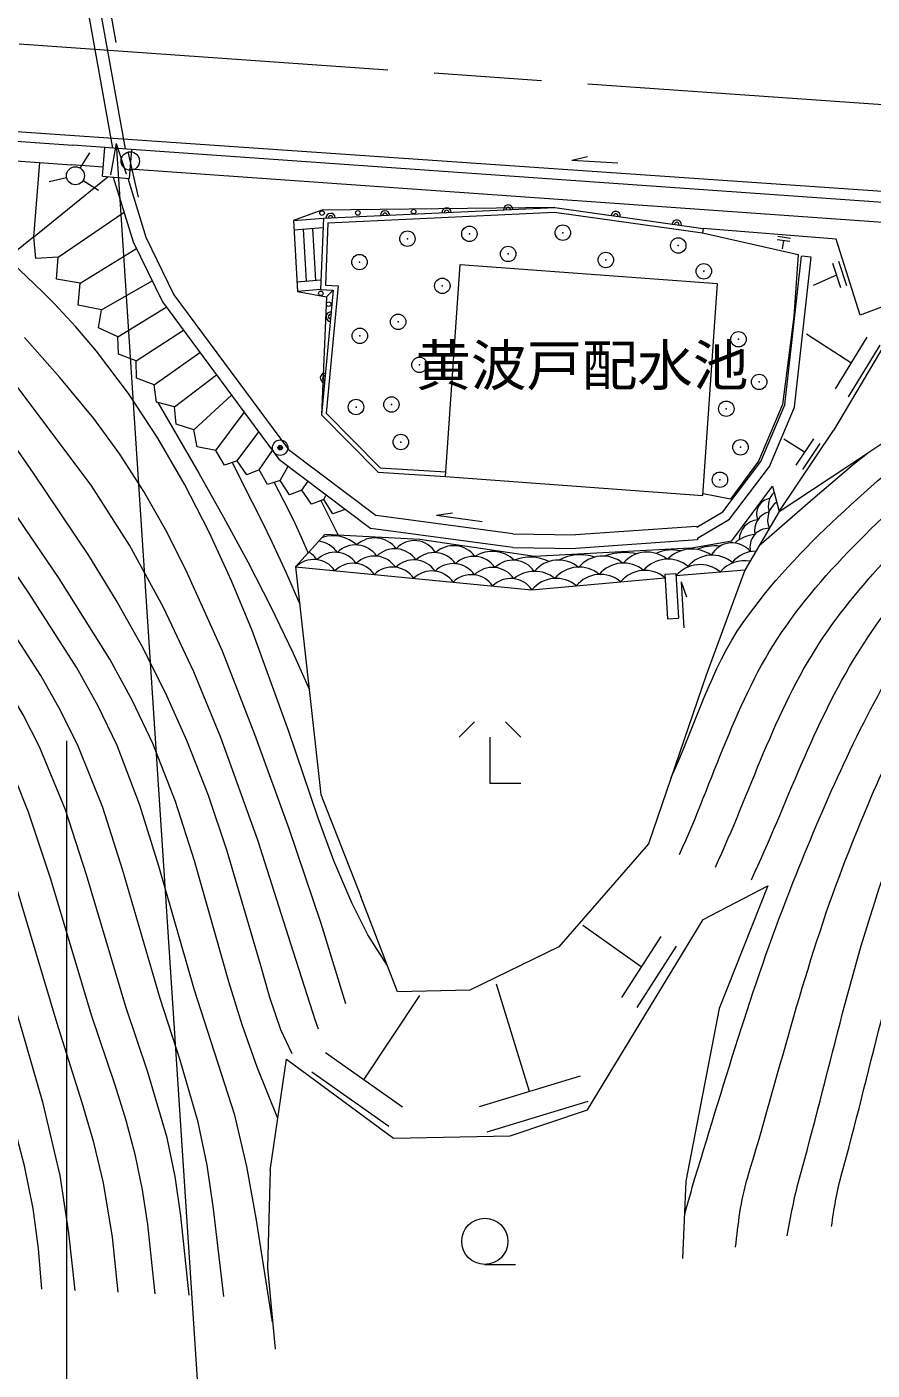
# Model space of a CAD drawing. Units: millimetres, scale not verified. Extents: x 40000 to 680000, y 20000 to 380000.
# Drawn here: x 464034 to 491470, y 222942 to 266528 of the extents above; entities that cross this region are included whole.
import ezdxf
from ezdxf.enums import TextEntityAlignment as Align

# ---------------------------------------------------------------- set-up
doc = ezdxf.new("R2010")
doc.units = ezdxf.units.MM
doc.header["$LTSCALE"] = 1000
doc.header["$PDMODE"] = 32
doc.header["$PDSIZE"] = 500
doc.linetypes.add('CHAIN', pattern=[18.5, 12, -1.5, 3.5, -1.5])
for name, color, linetype, lineweight in [('M-BGD', 7, 'Continuous', 13), ('M-BMK', 2, 'CHAIN', 13), ('M-BMK-OTRS', 5, 'Continuous', 13), ('M-STR-HTXT', 7, 'Continuous', 13), ('M-STR-STRC', 7, 'Continuous', 13)]:
    doc.layers.add(name, color=color, linetype=linetype, lineweight=lineweight)
doc.styles.add('ＭＳ ゴシック', font='')
doc.styles.get('ＭＳ ゴシック').set_extended_font_data('MS Gothic')

msp = doc.modelspace()

# ---------------------------------------------------------------- linework, layer by layer
at = {"layer": 'M-BGD'}
for p, q in [((466822, 262595), (464779, 273993)), ((467233, 262566), (465182, 274011)), ((466657, 267501), (466922, 266025)), ((416609, 266253), (465532, 262686)), ((466562, 262613), (465532, 262686)), ((465769, 261945), (466083, 262440)), ((466486, 261682), (466562, 262613)), ((467432, 262552), (466562, 262613)), ((467654, 261004), (467326, 262468)), ((467432, 262552), (467356, 261612)), ((492762, 260757), (467432, 262552)), ((464263, 259711), (464456, 262123)), ((481719, 262204), (482227, 262324)), ((481719, 262204), (483217, 262116)), ((464263, 259711), (466671, 261667)), ((465326, 261633), (464754, 261504)), ((465860, 261540), (466356, 261226)), ((466486, 261682), (467356, 261612)), ((466839, 261653), (467488, 259547)), ((467311, 261615), (467898, 259708)), ((481168, 260669), (473611, 260579)), ((473664, 260316), (481168, 260669)), ((481168, 260669), (485987, 259990)), ((465051, 259054), (467191, 260512)), ((473611, 260579), (472685, 260244)), ((472685, 260244), (473664, 260316)), ((472685, 260244), (472818, 257946)), ((473664, 260316), (473568, 258010)), ((473808, 260172), (481160, 260518)), ((481160, 260518), (485967, 259841)), ((472702, 259945), (473651, 260014)), ((473002, 259966), (473100, 258271)), ((473301, 259988), (473399, 258296)), ((473808, 260172), (473724, 258150)), ((485987, 259990), (485967, 259841)), ((485967, 259841), (489073, 259141)), ((490302, 259638), (485987, 259990)), ((464263, 259711), (463590, 259174)), ((464322, 259014), (464263, 259711)), ((465762, 258208), (467589, 259338)), ((467488, 259547), (468432, 257604)), ((467898, 259708), (468810, 257834)), ((488391, 259631), (488803, 259569)), ((488406, 259734), (488819, 259672)), ((488597, 259600), (488548, 259329)), ((491082, 257173), (490302, 259638)), ((497157, 259467), (491082, 257173)), ((465051, 259054), (464322, 259014)), ((464999, 258344), (465051, 259054)), ((488633, 254265), (489175, 259092)), ((489073, 259141), (488929, 257135)), ((488946, 254184), (489493, 259056)), ((489493, 259056), (489175, 259092)), ((490382, 258926), (490639, 258139)), ((477622, 251939), (478095, 258812)), ((478095, 258812), (486453, 258198)), ((490314, 258468), (489554, 258136)), ((490186, 258861), (490442, 258074)), ((465762, 258208), (464999, 258344)), ((465695, 257499), (465762, 258208)), ((466455, 257346), (468099, 258289)), ((473581, 258312), (472801, 258245)), ((473724, 258150), (474136, 258124)), ((474136, 258124), (473754, 253995)), ((485979, 251325), (486453, 258198)), ((468432, 257604), (472214, 252500)), ((468810, 257834), (472529, 252813)), ((473568, 258010), (472818, 257946)), ((472818, 257946), (473763, 257767)), ((473568, 258010), (473972, 257984)), ((473972, 257984), (473598, 253939)), ((473763, 257767), (473598, 253939)), ((473763, 257767), (473972, 257984)), ((466455, 257346), (465695, 257499)), ((466361, 256760), (466455, 257346)), ((466985, 256469), (468556, 257437)), ((466985, 256469), (466361, 256760)), ((488929, 257135), (488558, 254269)), ((492310, 256970), (490211, 253434)), ((467004, 255903), (466985, 256469)), ((467577, 255693), (469114, 256684)), ((490783, 255622), (489341, 256557)), ((491301, 256462), (490265, 254781)), ((467577, 255693), (467004, 255903)), ((468167, 254917), (469649, 255962)), ((491721, 256203), (490686, 254522)), ((467595, 255127), (467577, 255693)), ((468167, 254917), (467595, 255127)), ((468829, 254199), (470185, 255239)), ((468239, 254354), (468167, 254917)), ((469458, 253453), (470675, 254577)), ((468829, 254199), (468239, 254354)), ((468876, 253634), (468829, 254199)), ((488558, 254269), (487780, 252438)), ((487856, 252423), (488633, 254265)), ((488135, 252262), (488946, 254184)), ((490617, 252226), (493529, 254179)), ((470166, 252781), (471088, 254020)), ((473598, 253939), (475434, 252078)), ((473754, 253995), (475500, 252224)), ((469458, 253453), (468876, 253634)), ((469567, 252897), (469458, 253453)), ((470859, 252446), (471559, 253384)), ((488450, 250799), (490211, 253434)), ((470166, 252781), (469567, 252897)), ((472529, 252813), (475368, 250671)), ((489276, 252729), (488602, 253149)), ((489561, 253156), (488991, 252303)), ((489774, 253013), (489204, 252161)), ((470451, 252311), (470166, 252781)), ((470859, 252446), (470451, 252311)), ((471172, 251994), (470859, 252446)), ((471572, 252154), (472002, 252785)), ((472214, 252500), (475194, 250251)), ((486627, 250796), (487856, 252423)), ((487780, 252438), (486872, 251202)), ((471572, 252154), (471172, 251994)), ((471849, 251680), (471572, 252154)), ((472260, 251808), (472512, 252275)), ((475434, 252078), (477622, 251939)), ((475500, 252224), (477631, 252088)), ((477622, 251939), (485979, 251325)), ((486845, 250553), (488135, 252262)), ((488450, 250799), (490617, 252226)), ((472260, 251808), (471849, 251680)), ((472557, 251346), (472260, 251808)), ((472962, 251493), (472557, 251346)), ((472962, 251493), (473163, 251783)), ((473270, 251038), (472962, 251493)), ((486920, 249846), (488235, 251622)), ((488235, 251622), (488450, 250799)), ((473671, 251194), (473270, 251038)), ((473671, 251194), (473751, 251344)), ((473965, 250729), (473671, 251194)), ((486872, 251202), (485983, 251372)), ((474371, 250872), (473965, 250729)), ((479811, 250075), (475368, 250671)), ((477331, 250685), (477847, 250764)), ((477331, 250685), (478817, 250478)), ((485776, 250291), (486627, 250796)), ((488450, 250799), (487341, 248898)), ((479805, 249635), (475194, 250251)), ((485774, 250320), (481845, 250045)), ((485774, 250320), (485776, 250291)), ((485801, 249934), (486845, 250553)), ((473711, 250057), (472757, 249004)), ((476793, 249893), (473711, 250057)), ((480513, 249344), (476793, 249893)), ((479811, 250075), (481845, 250045)), ((485805, 249881), (481857, 249604)), ((485553, 249611), (486920, 249846)), ((485801, 249934), (485805, 249881)), ((479805, 249635), (481857, 249604)), ((485553, 249611), (480513, 249344)), ((472757, 249004), (480427, 248265)), ((472757, 249004), (473581, 241621)), ((487341, 248898), (485103, 248713)), ((487341, 248898), (486081, 245490)), ((480427, 248265), (484746, 248652)), ((484739, 248765), (485098, 248787)), ((484739, 248765), (484829, 247317)), ((485098, 248787), (485188, 247340)), ((485267, 248524), (485447, 248034)), ((485267, 248524), (485360, 247027)), ((484829, 247317), (485188, 247340)), ((486081, 245490), (484216, 240024)), ((478568, 243982), (478068, 243482)), ((480068, 243482), (479568, 243982)), ((479068, 241982), (479068, 243482)), ((480068, 241982), (479068, 241982)), ((473581, 241621), (474878, 238310)), ((484216, 240024), (481302, 236675)), ((485984, 237568), (488082, 238660)), ((488082, 238660), (486500, 234673)), ((476063, 235217), (474878, 238310)), ((482235, 231383), (485984, 237568)), ((483974, 236024), (482084, 237368)), ((481302, 236675), (478407, 235273)), ((484611, 237015), (483337, 235032)), ((485107, 236697), (483833, 234713)), ((480353, 231985), (479280, 235461)), ((474976, 232357), (476793, 235099)), ((478407, 235273), (476063, 235217)), ((486500, 234673), (485419, 229070)), ((476229, 231474), (473722, 233240)), ((471927, 229418), (472459, 233031)), ((472459, 233031), (475930, 230464)), ((475788, 230847), (473280, 232613)), ((481993, 232484), (478713, 231487)), ((482242, 231663), (478962, 230667)), ((479718, 230549), (482235, 231383)), ((475930, 230464), (479718, 230549)), ((471927, 229418), (471849, 226264)), ((485419, 229070), (485318, 226566)), ((471849, 226264), (472089, 223620)), ((478898, 226371), (479898, 226371))]:
    msp.add_line(p, q, dxfattribs=at)
for points in [[(464919, 257553), (464592, 257879), (464260, 258201), (463593, 258843), (463285, 259151), (462986, 259468)], [(475730, 236085), (475103, 237065), (474577, 238107), (474000, 239468), (473488, 240853), (472542, 243662), (471345, 246939), (470676, 248553), (469949, 250137), (469155, 251684), (468287, 253183), (467336, 254627), (466295, 256005), (465625, 256795), (464919, 257553)], [(474388, 234832), (473590, 237438), (472549, 240509), (471438, 243565), (470380, 246266), (469198, 248913), (468541, 250199), (467830, 251451), (467056, 252660), (466212, 253820), (465107, 255152), (463961, 256451)], [(473502, 234005), (473405, 234273), (472602, 236771), (471526, 240137), (470334, 243469), (469454, 245603), (468470, 247692), (467365, 249715), (466126, 251652), (463190, 255565)], [(472641, 233201), (472274, 233979), (471917, 235032), (471615, 236102), (470539, 239778), (469925, 241590), (469231, 243372), (468535, 244923), (467767, 246441), (466934, 247927), (466045, 249378), (464250, 252041), (462419, 254678)], [(468289, 254341), (469615, 252049), (470421, 250615), (471205, 249169), (471957, 247707), (472668, 246225), (473203, 245015)], [(472176, 231106), (471507, 232770), (471026, 234149), (470593, 235545), (469475, 239462), (468857, 241395), (468127, 243275), (467467, 244659), (466728, 246006), (465083, 248623), (463341, 251196), (461647, 253790)], [(472010, 224493), (471475, 227872), (471169, 229552), (470780, 231211), (469477, 235274), (468319, 239292), (467703, 241279), (466962, 243208), (466347, 244486), (465654, 245729), (464109, 248143), (460875, 252906)], [(470696, 252392), (471350, 251109), (471674, 250466), (471989, 249819), (472450, 248810), (472893, 247793)], [(491320, 252689), (490869, 252324), (490424, 251953), (489545, 251199), (487796, 249678)], [(470425, 225330), (470097, 228175), (469883, 229589), (469594, 230985), (469012, 232999), (468361, 235003), (467154, 239155), (466499, 241202), (465705, 243184), (465127, 244345), (464485, 245476), (463064, 247675), (460104, 252018)], [(472058, 251745), (472511, 250863), (472731, 250419), (472939, 249969), (473161, 249449)], [(469303, 225376), (469035, 227945), (468847, 229221), (468590, 230480), (467960, 232613), (467245, 234731), (465974, 239013), (465287, 241124), (464448, 243161), (463913, 244206), (463323, 245225), (462027, 247209), (459332, 251131)], [(473571, 251155), (473862, 250598), (474003, 250318), (474137, 250034)], [(468203, 225421), (467957, 227670), (467788, 228787), (467565, 229891), (467258, 231044), (466897, 232184), (466129, 234460), (464808, 238877), (464084, 241048), (463665, 242106), (463192, 243138), (462160, 244975), (460989, 246745), (458561, 250245)], [(467000, 225470), (466811, 227253), (466524, 229019), (466211, 230325), (465835, 231616), (465014, 234190), (463656, 238750), (462882, 240981), (462433, 242066), (461926, 243123), (461002, 244726), (459973, 246278), (457849, 249351)], [(465600, 225527), (465401, 227401), (465113, 229262), (464559, 231598), (463897, 233919), (462500, 238644), (461660, 240943), (461171, 242058), (460622, 243143), (459818, 244505), (458941, 245829), (457144, 248457)], [(464517, 225571), (464411, 226884), (464237, 228187), (463956, 229568), (463599, 230932), (462781, 233648), (461295, 238527), (460875, 239723), (460412, 240899), (459897, 242047), (459318, 243164), (458643, 244286), (457918, 245384), (456438, 247563)]]:
    msp.add_lwpolyline(points, dxfattribs=at)
for centre, radius in [((467391, 262175), 300), ((465612, 261697), 293), ((473617, 260487), 75), ((474778, 260491), 75), ((476588, 260532), 75), ((473575, 257882), 75), ((473832, 257529), 75), ((472257, 252873), 75), ((472257, 252873), 37.5), ((478898, 227121), 750)]:
    msp.add_circle(centre, radius, dxfattribs=at)
for centre, radius, start, end in [((477659, 260504), 150, 2.6944, 182.6944), ((479657, 260598), 150, 2.6944, 182.6944), ((479657, 260598), 75, 2.6944, 182.6944), ((473892, 260326), 150, 2.6944, 182.6944), ((473892, 260326), 75, 2.6944, 182.6944), ((475661, 260410), 150, 2.6944, 182.6944), ((475661, 260410), 75, 2.6944, 182.6944), ((477659, 260504), 75, 2.6944, 182.6944), ((483148, 260390), 150, 351.9835, 171.9835), ((483148, 260390), 75, 351.9835, 171.9835), ((485128, 260111), 150, 351.9835, 171.9835), ((485128, 260111), 75, 351.9835, 171.9835), ((473893, 257124), 150, 84.7164, 264.7164), ((473893, 257124), 75, 84.7164, 264.7164), ((473708, 255133), 150, 84.7164, 264.7164), ((473708, 255133), 75, 84.7164, 264.7164), ((488220, 250723), 503, 98.1926, 202.5664), ((488785, 250536), 709, 125.9597, 203.2165), ((488717, 250972), 621, 133.7792, 196.9455), ((488284, 250175), 636, 104.6204, 190.9714), ((487803, 249885), 646, 94.1513, 179.8704), ((488114, 249646), 611, 88.2055, 193.7933), ((473422, 249003), 837, 34.4144, 83.9665), ((473965, 248854), 1160, 47.9726, 106.9997), ((475327, 249086), 859, 36.1481, 132.8518), ((476614, 249058), 799, 31.0126, 137.9874), ((486923, 249015), 770, 39.0622, 151.2197), ((487761, 248908), 1150, 95.0586, 130.7), ((472759, 248765), 837, 34.4144, 58.9404), ((474037, 248642), 837, 34.4144, 134.5855), ((474700, 248880), 837, 34.4144, 134.5855), ((475315, 248519), 837, 34.4144, 134.5855), ((475979, 248756), 837, 34.4144, 134.5855), ((477257, 248633), 837, 34.4144, 134.5855), ((477882, 248823), 870, 36.9624, 132.0376), ((478535, 248510), 837, 34.4144, 134.5855), ((479138, 248468), 1042, 46.4462, 122.5537), ((480372, 247890), 1430, 64.607, 111.1822), ((482006, 247860), 1540, 72.1573, 117.3409), ((482728, 248336), 1020, 50.8861, 140.2067), ((483468, 247386), 2083, 79.4835, 109.079), ((484167, 248465), 1020, 50.8861, 139.4755), ((484978, 248299), 1256, 76.9513, 114.4097), ((485618, 248468), 1114, 55.5175, 134.8658), ((486274, 248366), 1020, 48.9039, 140.2067), ((486385, 248075), 1613, 84.59, 112.0982), ((487714, 248495), 1020, 90.6906, 140.2067), ((473345, 248408), 837, 34.4144, 134.5855), ((474623, 248285), 837, 34.4144, 134.5855), ((475902, 248162), 837, 34.4144, 134.5855), ((476593, 248396), 837, 34.4144, 134.5855), ((477180, 248038), 837, 34.4144, 134.5855), ((477872, 248273), 837, 34.4144, 134.5855), ((479150, 248150), 837, 34.4144, 134.5855), ((479814, 248387), 837, 34.4144, 134.5855), ((481288, 248207), 1020, 50.0307, 140.2067), ((481955, 247979), 1020, 50.0307, 140.2067), ((483395, 248108), 1020, 50.0307, 140.2067), ((484090, 247870), 1020, 50.0307, 140.2067), ((484834, 248237), 1020, 50.0307, 140.2067), ((485887, 248059), 1020, 50.0307, 140.2067), ((487327, 248188), 1020, 79.4932, 140.2067), ((478458, 247915), 837, 34.4144, 134.5855), ((479737, 247792), 837, 34.4144, 134.5855), ((480512, 247794), 1066, 51.7821, 128.9989), ((481211, 247612), 1020, 50.0307, 140.2067), ((482651, 247741), 1020, 50.0307, 140.2067)]:
    msp.add_arc(centre, radius, start, end, dxfattribs=at)
for points, knots in [([(484947, 242168), (485727, 243847), (486222, 245690), (487286, 247205), (489053, 249718), (491525, 251665), (493834, 253690), (495776, 255393), (497917, 256853), (499958, 258435), (499971, 258445), (499985, 258455), (500000, 258463)], [0, 0, 0, 0, 1, 1, 1, 2, 2, 2, 3, 3, 3, 4, 4, 4, 4]), ([(508137, 258237), (505943, 257272), (503610, 256576), (501557, 255339), (499423, 254054), (497415, 252505), (495697, 250702), (494331, 249268), (493241, 247578), (492239, 245869), (490917, 243614), (489870, 241201), (488900, 238774), (487647, 235638), (486702, 232386), (485709, 229158), (485589, 228768), (485486, 228373), (485375, 227980)], [0, 0, 0, 0, 1, 1, 1, 2, 2, 2, 3, 3, 3, 4, 4, 4, 5, 5, 5, 6, 6, 6, 6]), ([(487549, 238848), (488700, 241300), (489567, 243906), (491002, 246203), (492193, 248108), (493678, 249827), (495232, 251450), (496933, 253226), (498722, 254964), (500770, 256326), (501928, 257096), (503271, 257540), (504521, 258147), (504676, 258222), (504849, 258251), (505016, 258295)], [0, 0, 0, 0, 1, 1, 1, 2, 2, 2, 3, 3, 3, 4, 4, 4, 5, 5, 5, 5]), ([(485216, 239671), (486319, 242071), (487044, 244684), (488526, 246871), (490093, 249183), (492281, 251013), (494300, 252943), (496110, 254674), (498081, 256229), (499971, 257872), (499997, 257894), (500024, 257914), (500052, 257933)], [0, 0, 0, 0, 1, 1, 1, 2, 2, 2, 3, 3, 3, 4, 4, 4, 4]), ([(486382, 239260), (487510, 241686), (488300, 244299), (489764, 246537), (491143, 248644), (493032, 250371), (494766, 252196), (496443, 253962), (498245, 255606), (499984, 257311), (500110, 257434), (500259, 257534), (500412, 257621)], [0, 0, 0, 0, 1, 1, 1, 2, 2, 2, 3, 3, 3, 4, 4, 4, 4]), ([(509048, 257676), (506810, 256574), (504477, 255645), (502343, 254355), (500193, 253056), (497973, 251753), (496240, 249935), (495039, 248673), (494222, 247086), (493384, 245559), (492227, 243449), (491256, 241234), (490406, 238982), (489199, 235780), (488409, 232436), (487410, 229162), (487190, 228441), (487112, 227683), (487025, 226934)], [0, 0, 0, 0, 1, 1, 1, 2, 2, 2, 3, 3, 3, 4, 4, 4, 5, 5, 5, 6, 6, 6, 6]), ([(488713, 227297), (488827, 227924), (488939, 228553), (489111, 229166), (490045, 232508), (490756, 235919), (491913, 239190), (492646, 241264), (493460, 243326), (494527, 245249), (495277, 246601), (496095, 247949), (497167, 249062), (498842, 250800), (500931, 252099), (502961, 253404), (505133, 254799), (507494, 255874), (509760, 257109), (509857, 257162), (509959, 257205), (510061, 257246)], [0, 0, 0, 0, 1, 1, 1, 2, 2, 2, 3, 3, 3, 4, 4, 4, 5, 5, 5, 6, 6, 6, 7, 7, 7, 7]), ([(490153, 227607), (490231, 228158), (490319, 228711), (490467, 229247), (491386, 232572), (492082, 235965), (493222, 239220), (493907, 241177), (494634, 243142), (495669, 244938), (496344, 246110), (497150, 247223), (498094, 248191), (499706, 249842), (501631, 251168), (503542, 252460), (505700, 253918), (507906, 255361), (510307, 256368), (511065, 256686), (511844, 256954), (512631, 257190)], [0, 0, 0, 0, 1, 1, 1, 2, 2, 2, 3, 3, 3, 4, 4, 4, 5, 5, 5, 6, 6, 6, 7, 7, 7, 7])]:
    msp.add_open_spline(points, degree=3, knots=knots, dxfattribs=at)
for p in [(476387, 259654), (478398, 259812), (481430, 259849), (479655, 259159), (485177, 259432), (474832, 258896), (482827, 258964), (486008, 258596), (477519, 258124), (476086, 256955), (474843, 256501), (487132, 256391), (476779, 255561), (487804, 255007), (474718, 254193), (475868, 254275), (486736, 254136), (476171, 253057), (472257, 252873), (487197, 252885), (486530, 251833)]:
    msp.add_point(p, dxfattribs=at)
at = {"layer": 'M-BMK'}
msp.add_line((371510, 272447), (494597, 263817), dxfattribs=at)
at = {"layer": 'M-BMK-OTRS'}
for p, q in [((416650, 265608), (465485, 262048)), ((466510, 261975), (465487, 262048)), ((492722, 260119), (467381, 261914))]:
    msp.add_line(p, q, dxfattribs=at)
at = {"layer": 'M-STR-HTXT'}
for p, q in [((466938, 262741), (466754, 261726)), ((466938, 262741), (467253, 261759)), ((466938, 262741), (469806, 218917)), ((465326, 243360), (465326, 219082))]:
    msp.add_line(p, q, dxfattribs=at)
at = {"layer": 'M-STR-STRC'}
for p, q in [((364626, 270071), (465583, 263005)), ((465583, 263005), (492876, 261126))]:
    msp.add_line(p, q, dxfattribs=at)

# ---------------------------------------------------------------- texts
at = {"layer": 'M-BGD', "style": 'ＭＳ ゴシック'}
msp.add_text('黄波戸配水池', height=1320, dxfattribs=at).set_placement((482050, 254491), align=Align.BOTTOM_CENTER)

doc.saveas('drawing.dxf')
